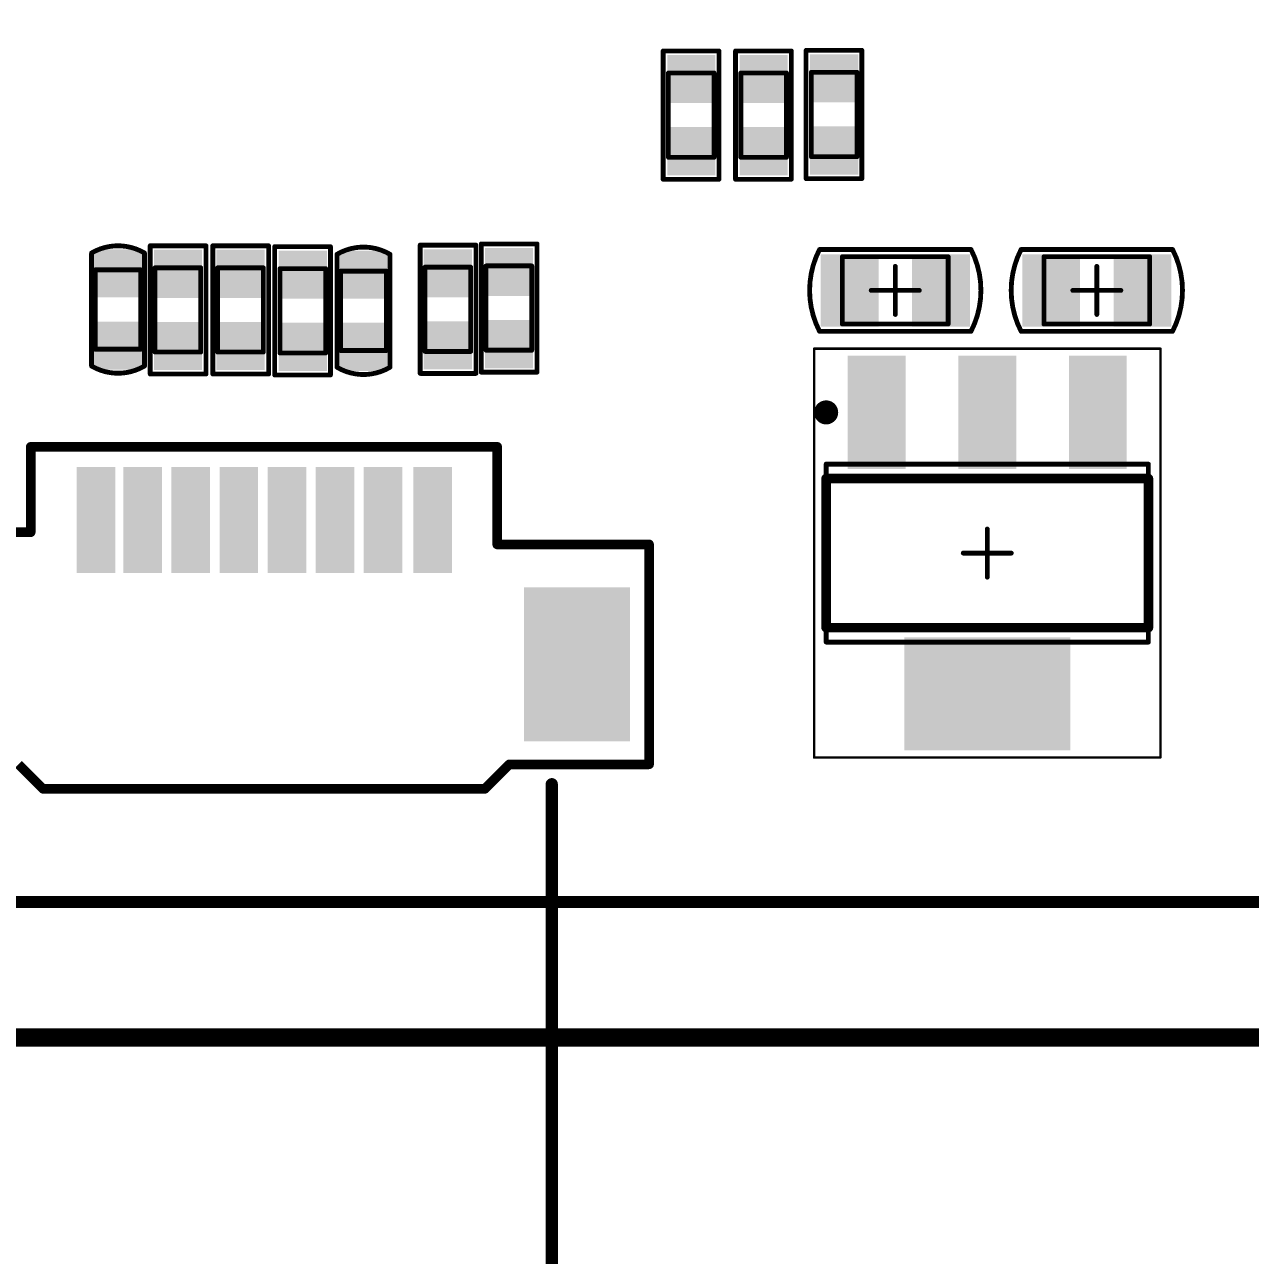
# Model space of a CAD drawing. Header units: millimetres. Extents: x 188 to 468, y 62 to 189.
# Drawn here: x 264.55 to 290.04, y 92.46 to 118.05 of the extents above; entities that cross this region are included whole.
import ezdxf

# ---------------------------------------------------------------- set-up
doc = ezdxf.new("R2010")
doc.units = ezdxf.units.MM
for name, color, linetype in [('BottomOverlay', 54, 'Continuous'), ('BottomPaste', 16, 'Continuous'), ('BottomSolder', 6, 'Continuous'), ('Mechanical13', 56, 'Continuous'), ('Mechanical15', 56, 'Continuous'), ('TopOverlay', 2, 'Continuous')]:
    doc.layers.add(name, color=color, linetype=linetype)
doc.styles.get("Standard").update_dxf_attribs({"font": 'arial.ttf'})
doc.dimstyles.new('ISO-25', dxfattribs={"dimtxt": 2.5, "dimasz": 2.5, "dimexe": 1.25, "dimexo": 0.625, "dimtad": 1, "dimtxsty": 'Standard', "dimcen": 2.5, "dimadec": 0, "dimazin": 0, "dimtfac": 1, "dimtmove": 0, "dimatfit": 3, "dimfxl": 1, "dimarcsym": 0})

# ---------------------------------------------------------------- blocks, each defined once
blk = doc.blocks.new('*D5')
at = {"color": 0, "lineweight": -2}
for p, q in [((222.3173989460048, 148.67516929338), (190.2699317082233, 148.67516929338)), ((191.5199317082233, 146.17516929338), (191.5199317082233, 64.17119999999993)), ((267.7641, 61.67119999999991), (190.2699317082233, 61.67119999999993))]:
    blk.add_line(p, q, dxfattribs=at)
at = {"color": 0}
for points in [[(191.1032650415567, 146.17516929338), (191.93659837489, 146.17516929338), (191.5199317082233, 148.67516929338)], [(191.1032650415567, 64.17119999999993), (191.93659837489, 64.17119999999993), (191.5199317082233, 61.67119999999993)]]:
    blk.add_solid(points, dxfattribs=at)
at = {"layer": 'Defpoints', "color": 0}
for p in [(222.9423989460048, 148.67516929338), (191.5199317082233, 61.67119999999993), (268.3891, 61.67119999999991)]:
    blk.add_point(p, dxfattribs=at)
at = {"color": 0, "insert": (189.6184992389191, 105.17318464669), "char_height": 2.5, "attachment_point": 5, "rotation": 90}
blk.add_mtext('87', dxfattribs=at)

msp = doc.modelspace()

# ---------------------------------------------------------------- linework, layer by layer
at = {"layer": 'BottomOverlay'}
for points, const_width in [([(277.8252, 114.8320284), (277.8252, 117.4990284)], 0.0999998), ([(277.8252, 117.4990284), (278.9848116, 117.4990284)], 0.0999998), ([(278.9848116, 115.7210284), (278.9848116, 117.4990284)], 0.0999998), ([(279.3300992, 114.8327396), (279.3300992, 117.4997396)], 0.0999998), ([(279.3300992, 117.4997396), (280.4897108, 117.4997396)], 0.0999998), ([(280.4897108, 115.7217396), (280.4897108, 117.4997396)], 0.0999998), ([(280.797, 114.8454015), (280.797, 117.5124015)], 0.0999998), ([(280.797, 117.5124015), (281.9565989, 117.5124015)], 0.0999998), ([(281.9565989, 115.7344015), (281.9565989, 117.5124015)], 0.0999998), ([(278.9848116, 114.8320284), (278.9848116, 115.7162024)], 0.0999998), ([(280.4897108, 114.8327396), (280.4897108, 115.7169136)], 0.0999998), ([(281.9565989, 114.8454015), (281.9565989, 115.7296009)], 0.0999998), ([(277.8252, 114.8320284), (278.9848116, 114.8320284)], 0.0999998), ([(279.3300992, 114.8327396), (280.4897108, 114.8327396)], 0.0999998), ([(280.797, 114.8454015), (281.9565989, 114.8454015)], 0.0999998), ([(265.940286, 110.94973492), (265.940286, 113.29308812)], 0.0999998), ([(267.0403092, 110.94973492), (267.0403092, 113.29308812)], 0.0999998), ([(267.1594987, 113.44968674), (268.3190976, 113.44968674)], 0.0999998), ([(267.1594987, 112.56548734), (267.1594987, 113.44968674)], 0.0999998), ([(268.3190976, 110.78268674), (268.3190976, 113.44968674)], 0.0999998), ([(268.4614011, 113.44968674), (269.621, 113.44968674)], 0.0999998), ([(268.4614011, 112.56548734), (268.4614011, 113.44968674)], 0.0999998), ([(269.621, 110.78268674), (269.621, 113.44968674)], 0.0999998), ([(269.7479873, 113.43080184), (270.9075862, 113.43080184)], 0.0999998), ([(269.7479873, 110.76380184), (269.7479873, 113.43080184)], 0.0999998), ([(270.9075862, 111.6527993), (270.9075862, 113.43080184)], 0.0999998), ([(272.7728987, 113.46309794), (273.9324976, 113.46309794)], 0.0999998), ([(272.7728987, 112.57889854), (272.7728987, 113.46309794)], 0.0999998), ([(273.9324976, 110.79609794), (273.9324976, 113.46309794)], 0.0999998), ([(274.0428987, 113.48849794), (275.2024976, 113.48849794)], 0.0999998), ([(274.0428987, 112.60429854), (274.0428987, 113.48849794)], 0.0999998), ([(275.2024976, 110.82149794), (275.2024976, 113.48849794)], 0.0999998), ([(281.0761968, 113.3719856), (284.2262032, 113.3719856)], 0.0999998), ([(285.2671968, 113.3719856), (288.4172032, 113.3719856)], 0.0999998), ([(271.04438806, 110.92299888), (271.04438806, 113.2663978)], 0.0999998), ([(272.14438586, 110.92299888), (272.14438586, 113.2663978)], 0.0999998), ([(267.1594987, 110.78268674), (267.1594987, 112.56068674)], 0.0999998), ([(268.4614011, 110.78268674), (268.4614011, 112.56068674)], 0.0999998), ([(272.7728987, 110.79609794), (272.7728987, 112.57409794)], 0.0999998), ([(274.0428987, 110.82149794), (274.0428987, 112.59949794)], 0.0999998), ([(270.9075862, 110.76380184), (270.9075862, 111.64800124)], 0.0999998), ([(281.1011904, 111.6720144), (284.2262032, 111.6720144)], 0.0999998), ([(285.2921904, 111.6720144), (288.4172032, 111.6720144)], 0.0999998), ([(267.1594987, 110.78268674), (268.3190976, 110.78268674)], 0.0999998), ([(268.4614011, 110.78268674), (269.621, 110.78268674)], 0.0999998), ([(269.7479873, 110.76380184), (270.9075862, 110.76380184)], 0.0999998), ([(272.7728987, 110.79609794), (273.9324976, 110.79609794)], 0.0999998), ([(274.0428987, 110.82149794), (275.2024976, 110.82149794)], 0.0999998), ([(264.67500024, 109.27039614), (274.3319964199999, 109.27039614)], 0.1999996), ([(264.67500024, 107.49560162), (264.67500024, 109.27039614)], 0.1999996), ([(274.3740003999999, 107.24159908), (274.3740003999999, 109.27039614)], 0.1999996), ([(281.2142204, 105.5109904), (281.2142204, 108.6110096)], 0.1999996), ([(281.2142204, 108.6110096), (287.9141815999999, 108.6110096)], 0.1999996), ([(287.9141815999999, 105.5109904), (287.9141815999999, 108.6110096)], 0.1999996), ([(261.51699538, 107.49559908), (264.67500024, 107.49560162)], 0.1999996), ([(274.3740003999999, 107.24159908), (277.53199764, 107.24159908)], 0.1999996), ([(277.53199764, 102.66959908), (277.53199764, 107.24159908)], 0.1999996), ([(281.2142204, 105.5109904), (287.9141815999999, 105.5109904)], 0.1999996), ([(264.42100024, 102.66959908), (264.92900024, 102.16159908)], 0.1999996), ([(274.1200004, 102.16159654), (274.6280004, 102.66959908)], 0.1999996), ([(274.6280004, 102.66959908), (277.53199764, 102.66959908)], 0.1999996), ([(275.50868444, 89.17722322), (275.50868444, 102.25688718)], 0.254), ([(264.92900024, 102.16159908), (265.00099654, 102.16159908)], 0.1999996), ([(265.00099654, 102.16159908), (265.00099908, 102.16159654)], 0.1999996), ([(265.00099908, 102.16159654), (274.1200004, 102.16159654)], 0.1999996)]:
    msp.add_lwpolyline(points, dxfattribs=dict(at, const_width=const_width))
for points, const_width in [([(277.80020132, 117.4990284, 1), (277.85019868, 117.4990284, 1)], 0.0499999), ([(277.80020132, 117.4990284, 1), (277.85019868, 117.4990284, 1)], 0.0499999), ([(278.95981292, 117.4990284, 1), (279.00981028, 117.4990284, 1)], 0.0499999), ([(278.95981292, 117.4990284, 1), (279.00981028, 117.4990284, 1)], 0.0499999), ([(279.30510052, 117.4997396, 1), (279.35509788, 117.4997396, 1)], 0.0499999), ([(279.30510052, 117.4997396, 1), (279.35509788, 117.4997396, 1)], 0.0499999), ([(280.46471212, 117.4997396, 1), (280.51470948, 117.4997396, 1)], 0.0499999), ([(280.46471212, 117.4997396, 1), (280.51470948, 117.4997396, 1)], 0.0499999), ([(280.77200132, 117.5124015, 1), (280.82199868, 117.5124015, 1)], 0.0499999), ([(280.77200132, 117.5124015, 1), (280.82199868, 117.5124015, 1)], 0.0499999), ([(281.93160022, 117.5124015, 1), (281.98159758, 117.5124015, 1)], 0.0499999), ([(281.93160022, 117.5124015, 1), (281.98159758, 117.5124015, 1)], 0.0499999), ([(278.95981292, 115.7210284, 1), (279.00981028, 115.7210284, 1)], 0.0499999), ([(278.95981292, 115.7162024, 1), (279.00981028, 115.7162024, 1)], 0.0499999), ([(280.46471212, 115.7217396, 1), (280.51470948, 115.7217396, 1)], 0.0499999), ([(280.46471212, 115.7169136, 1), (280.51470948, 115.7169136, 1)], 0.0499999), ([(281.93160022, 115.7344015, 1), (281.98159758, 115.7344015, 1)], 0.0499999), ([(281.93160022, 115.7296009, 1), (281.98159758, 115.7296009, 1)], 0.0499999), ([(277.80020132, 114.8320284, 1), (277.85019868, 114.8320284, 1)], 0.0499999), ([(277.80020132, 114.8320284, 1), (277.85019868, 114.8320284, 1)], 0.0499999), ([(278.95981292, 114.8320284, 1), (279.00981028, 114.8320284, 1)], 0.0499999), ([(278.95981292, 114.8320284, 1), (279.00981028, 114.8320284, 1)], 0.0499999), ([(279.30510052, 114.8327396, 1), (279.35509788, 114.8327396, 1)], 0.0499999), ([(279.30510052, 114.8327396, 1), (279.35509788, 114.8327396, 1)], 0.0499999), ([(280.46471212, 114.8327396, 1), (280.51470948, 114.8327396, 1)], 0.0499999), ([(280.46471212, 114.8327396, 1), (280.51470948, 114.8327396, 1)], 0.0499999), ([(280.77200132, 114.8454015, 1), (280.82199868, 114.8454015, 1)], 0.0499999), ([(280.77200132, 114.8454015, 1), (280.82199868, 114.8454015, 1)], 0.0499999), ([(281.93160022, 114.8454015, 1), (281.98159758, 114.8454015, 1)], 0.0499999), ([(281.93160022, 114.8454015, 1), (281.98159758, 114.8454015, 1)], 0.0499999), ([(265.9152873199999, 113.29308812, 1), (265.96528468, 113.29308812, 1)], 0.0499999), ([(265.91529494, 113.2997099, 1), (265.9652923, 113.2997099, 1)], 0.0499999), ([(267.01529274, 113.2997099, 1), (267.0652901, 113.2997099, 1)], 0.0499999), ([(267.01531052, 113.29308812, 1), (267.06530788, 113.29308812, 1)], 0.0499999), ([(267.13450002, 113.44968674, 1), (267.18449738, 113.44968674, 1)], 0.0499999), ([(267.13450002, 113.44968674, 1), (267.18449738, 113.44968674, 1)], 0.0499999), ([(268.29409892, 113.44968674, 1), (268.34409628, 113.44968674, 1)], 0.0499999), ([(268.29409892, 113.44968674, 1), (268.34409628, 113.44968674, 1)], 0.0499999), ([(268.43640242, 113.44968674, 1), (268.48639978, 113.44968674, 1)], 0.0499999), ([(268.43640242, 113.44968674, 1), (268.48639978, 113.44968674, 1)], 0.0499999), ([(269.59600132, 113.44968674, 1), (269.64599868, 113.44968674, 1)], 0.0499999), ([(269.59600132, 113.44968674, 1), (269.64599868, 113.44968674, 1)], 0.0499999), ([(269.72298862, 113.43080184, 1), (269.77298598, 113.43080184, 1)], 0.0499999), ([(269.72298862, 113.43080184, 1), (269.77298598, 113.43080184, 1)], 0.0499999), ([(270.88258752, 113.43080184, 1), (270.93258488, 113.43080184, 1)], 0.0499999), ([(270.88258752, 113.43080184, 1), (270.93258488, 113.43080184, 1)], 0.0499999), ([(272.74790002, 113.46309794, 1), (272.7978973799999, 113.46309794, 1)], 0.0499999), ([(272.74790002, 113.46309794, 1), (272.7978973799999, 113.46309794, 1)], 0.0499999), ([(273.90749892, 113.46309794, 1), (273.95749628, 113.46309794, 1)], 0.0499999), ([(273.90749892, 113.46309794, 1), (273.95749628, 113.46309794, 1)], 0.0499999), ([(274.01790002, 113.48849794, 1), (274.06789738, 113.48849794, 1)], 0.0499999), ([(274.01790002, 113.48849794, 1), (274.06789738, 113.48849794, 1)], 0.0499999), ([(275.1774989199999, 113.48849794, 1), (275.22749628, 113.48849794, 1)], 0.0499999), ([(275.1774989199999, 113.48849794, 1), (275.22749628, 113.48849794, 1)], 0.0499999), ([(281.05119558, 113.37198814, 1), (281.10119294, 113.37198814, 1)], 0.0499999), ([(281.05119812, 113.3719856, 1), (281.1011954799999, 113.3719856, 1)], 0.0499999), ([(284.20120452, 113.37199068, 1), (284.25120188, 113.37199068, 1)], 0.0499999), ([(284.20120452, 113.3719856, 1), (284.25120188, 113.3719856, 1)], 0.0499999), ([(285.24219812, 113.37199322, 1), (285.29219548, 113.37199322, 1)], 0.0499999), ([(285.24219812, 113.3719856, 1), (285.29219548, 113.3719856, 1)], 0.0499999), ([(288.39220452, 113.37199322, 1), (288.44220188, 113.37199322, 1)], 0.0499999), ([(288.39220452, 113.3719856, 1), (288.44220188, 113.3719856, 1)], 0.0499999), ([(271.01938938, 113.27299926, 1), (271.06938674, 113.27299926, 1)], 0.0499999), ([(271.01938938, 113.2663978, 1), (271.06938674, 113.2663978, 1)], 0.0499999), ([(272.11938718, 113.27299926, 1), (272.16938454, 113.27299926, 1)], 0.0499999), ([(272.11938718, 113.2663978, 1), (272.16938454, 113.2663978, 1)], 0.0499999), ([(267.13450002, 112.56548734, 1), (267.18449738, 112.56548734, 1)], 0.0499999), ([(267.13450002, 112.56068674, 1), (267.18449738, 112.56068674, 1)], 0.0499999), ([(268.43640242, 112.56548734, 1), (268.48639978, 112.56548734, 1)], 0.0499999), ([(268.43640242, 112.56068674, 1), (268.48639978, 112.56068674, 1)], 0.0499999), ([(272.74790002, 112.57889854, 1), (272.7978973799999, 112.57889854, 1)], 0.0499999), ([(272.74790002, 112.57409794, 1), (272.7978973799999, 112.57409794, 1)], 0.0499999), ([(274.01790002, 112.60429854, 1), (274.06789738, 112.60429854, 1)], 0.0499999), ([(274.01790002, 112.59949794, 1), (274.06789738, 112.59949794, 1)], 0.0499999), ([(270.88258752, 111.6527993, 1), (270.93258488, 111.6527993, 1)], 0.0499999), ([(270.88258752, 111.64800124, 1), (270.93258488, 111.64800124, 1)], 0.0499999), ([(281.05119558, 111.67200678, 1), (281.10119294, 111.67200678, 1)], 0.0499999), ([(281.07619172, 111.6720144, 1), (281.12618908, 111.6720144, 1)], 0.0499999), ([(284.20120452, 111.6720144, 1), (284.25120188, 111.6720144, 1)], 0.0499999), ([(284.20120452, 111.67200932, 1), (284.25120188, 111.67200932, 1)], 0.0499999), ([(285.24219812, 111.67201186, 1), (285.29219548, 111.67201186, 1)], 0.0499999), ([(285.26719172, 111.6720144, 1), (285.31718908, 111.6720144, 1)], 0.0499999), ([(288.39220452, 111.6720144, 1), (288.44220188, 111.6720144, 1)], 0.0499999), ([(288.39220452, 111.67201186, 1), (288.44220188, 111.67201186, 1)], 0.0499999), ([(265.9152873199999, 110.94973492, 1), (265.96528468, 110.94973492, 1)], 0.0499999), ([(265.91529494, 110.94970952, 1), (265.9652923, 110.94970952, 1)], 0.0499999), ([(267.01529274, 110.94970952, 1), (267.0652901, 110.94970952, 1)], 0.0499999), ([(267.01531052, 110.94973492, 1), (267.06530788, 110.94973492, 1)], 0.0499999), ([(267.13450002, 110.78268674, 1), (267.18449738, 110.78268674, 1)], 0.0499999), ([(267.13450002, 110.78268674, 1), (267.18449738, 110.78268674, 1)], 0.0499999), ([(268.29409892, 110.78268674, 1), (268.34409628, 110.78268674, 1)], 0.0499999), ([(268.29409892, 110.78268674, 1), (268.34409628, 110.78268674, 1)], 0.0499999), ([(268.43640242, 110.78268674, 1), (268.48639978, 110.78268674, 1)], 0.0499999), ([(268.43640242, 110.78268674, 1), (268.48639978, 110.78268674, 1)], 0.0499999), ([(269.59600132, 110.78268674, 1), (269.64599868, 110.78268674, 1)], 0.0499999), ([(269.59600132, 110.78268674, 1), (269.64599868, 110.78268674, 1)], 0.0499999), ([(269.72298862, 110.76380184, 1), (269.77298598, 110.76380184, 1)], 0.0499999), ([(269.72298862, 110.76380184, 1), (269.77298598, 110.76380184, 1)], 0.0499999), ([(270.88258752, 110.76380184, 1), (270.93258488, 110.76380184, 1)], 0.0499999), ([(270.88258752, 110.76380184, 1), (270.93258488, 110.76380184, 1)], 0.0499999), ([(271.01938938, 110.92299888, 1), (271.06938674, 110.92299888, 1)], 0.0499999), ([(271.01938938, 110.92299888, 1), (271.06938674, 110.92299888, 1)], 0.0499999), ([(272.11938718, 110.92299888, 1), (272.16938454, 110.92299888, 1)], 0.0499999), ([(272.11938718, 110.92299888, 1), (272.16938454, 110.92299888, 1)], 0.0499999), ([(272.74790002, 110.79609794, 1), (272.7978973799999, 110.79609794, 1)], 0.0499999), ([(272.74790002, 110.79609794, 1), (272.7978973799999, 110.79609794, 1)], 0.0499999), ([(273.90749892, 110.79609794, 1), (273.95749628, 110.79609794, 1)], 0.0499999), ([(273.90749892, 110.79609794, 1), (273.95749628, 110.79609794, 1)], 0.0499999), ([(274.01790002, 110.82149794, 1), (274.06789738, 110.82149794, 1)], 0.0499999), ([(274.01790002, 110.82149794, 1), (274.06789738, 110.82149794, 1)], 0.0499999), ([(275.1774989199999, 110.82149794, 1), (275.22749628, 110.82149794, 1)], 0.0499999), ([(275.1774989199999, 110.82149794, 1), (275.22749628, 110.82149794, 1)], 0.0499999), ([(281.3392011, 109.9860005, 1), (281.08919906, 109.9860005, 1)], 0.2499995), ([(281.02669982, 109.9860005, 1), (281.1516983, 109.9860005, 1)], 0.12499848), ([(281.27670186, 109.9860005, 1), (281.40170034, 109.9860005, 1)], 0.12499848), ([(264.62500034, 109.27039614, 1), (264.72500014, 109.27039614, 1)], 0.0999998), ([(264.62500034, 109.27039614, 1), (264.72500014, 109.27039614, 1)], 0.0999998), ([(274.28199652, 109.27039614, 1), (274.38199632, 109.27039614, 1)], 0.0999998), ([(274.3240005, 109.27039614, 1), (274.4240003, 109.27039614, 1)], 0.0999998), ([(281.1642205, 108.6110096, 1), (281.2642203, 108.6110096, 1)], 0.0999998), ([(281.1642205, 108.6110096, 1), (281.2642203, 108.6110096, 1)], 0.0999998), ([(287.8641817, 108.6110096, 1), (287.9641815, 108.6110096, 1)], 0.0999998), ([(287.8641817, 108.6110096, 1), (287.9641815, 108.6110096, 1)], 0.0999998), ([(264.62500034, 107.49560162, 1), (264.72500014, 107.49560162, 1)], 0.0999998), ([(264.62500034, 107.49560162, 1), (264.72500014, 107.49560162, 1)], 0.0999998), ([(274.3240005, 107.24159908, 1), (274.4240003, 107.24159908, 1)], 0.0999998), ([(274.3240005, 107.24159908, 1), (274.4240003, 107.24159908, 1)], 0.0999998), ([(277.48199774, 107.24159908, 1), (277.58199754, 107.24159908, 1)], 0.0999998), ([(277.48199774, 107.24159908, 1), (277.58199754, 107.24159908, 1)], 0.0999998), ([(281.1642205, 105.5109904, 1), (281.2642203, 105.5109904, 1)], 0.0999998), ([(281.1642205, 105.5109904, 1), (281.2642203, 105.5109904, 1)], 0.0999998), ([(287.8641817, 105.5109904, 1), (287.9641815, 105.5109904, 1)], 0.0999998), ([(287.8641817, 105.5109904, 1), (287.9641815, 105.5109904, 1)], 0.0999998), ([(274.5780005, 102.66959908, 1), (274.6780003, 102.66959908, 1)], 0.0999998), ([(274.5780005, 102.66959908, 1), (274.6780003, 102.66959908, 1)], 0.0999998), ([(277.48199774, 102.66959908, 1), (277.58199754, 102.66959908, 1)], 0.0999998), ([(277.48199774, 102.66959908, 1), (277.58199754, 102.66959908, 1)], 0.0999998), ([(275.44518444, 102.25688718, 1), (275.5721844399999, 102.25688718, 1)], 0.127), ([(264.8790003399999, 102.16159908, 1), (264.97900014, 102.16159908, 1)], 0.0999998), ([(264.8790003399999, 102.16159908, 1), (264.97900014, 102.16159908, 1)], 0.0999998), ([(264.95099664, 102.16159908, 1), (265.05099644, 102.16159908, 1)], 0.0999998), ([(264.95099664, 102.16159908, 1), (265.05099644, 102.16159908, 1)], 0.0999998), ([(264.95099918, 102.16159654, 1), (265.05099898, 102.16159654, 1)], 0.0999998), ([(264.95099918, 102.16159654, 1), (265.05099898, 102.16159654, 1)], 0.0999998), ([(274.0700005, 102.16159654, 1), (274.1700003, 102.16159654, 1)], 0.0999998), ([(274.0700005, 102.16159654, 1), (274.1700003, 102.16159654, 1)], 0.0999998)]:
    msp.add_lwpolyline(points, format="xyb", close=True, dxfattribs=dict(at, const_width=const_width))
at = {"layer": 'BottomOverlay', "const_width": 0.0999998}
for points in [[(265.94029362, 113.2997099, -0.272727272727286), (267.04029142, 113.2997099)], [(271.04438806, 113.27299926, -0.272727272727286), (272.14438586, 113.27299926)], [(281.07619426, 111.67200678, -0.2424335769353431), (281.07619426, 113.37198814)], [(284.2262032, 113.37199068, -0.2424335769353433), (284.2262032, 111.67200932)], [(285.2671968, 111.67201186, -0.2424335769353431), (285.2671968, 113.37199322)], [(288.4172032, 113.37199322, -0.2424335769353433), (288.4172032, 111.67201186)], [(267.04029142, 110.94970952, -0.2727318909183244), (265.94029362, 110.94970952)], [(272.14438586, 110.92299888, -0.2727318909183244), (271.04438806, 110.92299888)]]:
    msp.add_lwpolyline(points, format="xyb", dxfattribs=at)
at = {"layer": 'BottomPaste'}
for points in [[(278.8093992, 116.5162008), (278.8093992, 117.3161992), (278.0094008, 116.5162008), (278.0094008, 117.3161992)], [(280.3142984, 116.516912), (280.3142984, 117.3169104), (279.5143, 116.516912), (279.5143, 117.3169104)], [(281.7811992, 116.52960184), (281.7811992, 117.32960024), (280.9812008, 116.52960184), (280.9812008, 117.32960024)], [(278.8093992, 115.0162292), (278.8093992, 115.8162276), (278.0094008, 115.0162292), (278.0094008, 115.8162276)], [(280.3142984, 115.0169404), (280.3142984, 115.8169388), (279.5143, 115.0169404), (279.5143, 115.8169388)], [(281.7811992, 115.0296023), (281.7811992, 115.8296007), (280.9812008, 115.0296023), (280.9812008, 115.8296007)], [(266.8902968, 112.47470012), (266.8902968, 113.27469852), (266.0902984, 112.47470012), (266.0902984, 113.27469852)], [(267.3348984, 113.26548594), (267.3348984, 112.46548754), (268.1348968, 113.26548594), (268.1348968, 112.46548754)], [(268.6368008, 113.26548594), (268.6368008, 112.46548754), (269.4367992, 113.26548594), (269.4367992, 112.46548754)], [(270.7321865, 112.44800218), (270.7321865, 113.24800058), (269.9321881, 112.44800218), (269.9321881, 113.24800058)], [(271.99438616, 112.4479971), (271.99438616, 113.2479955), (271.19438776, 112.4479971), (271.19438776, 113.2479955)], [(272.9482984, 113.27889714), (272.9482984, 112.47889874), (273.7482968, 113.27889714), (273.7482968, 112.47889874)], [(274.2182984, 113.30429714), (274.2182984, 112.50429874), (275.0182968, 113.30429714), (275.0182968, 112.50429874)], [(282.2011882, 111.8720013), (282.2011882, 113.1719987), (281.2011902, 111.8720013), (281.2011902, 113.1719987)], [(284.1012098, 111.8720013), (284.1012098, 113.1719987), (283.1012118, 111.8720013), (283.1012118, 113.1719987)], [(286.3921882, 111.8720013), (286.3921882, 113.1719987), (285.3921902, 111.8720013), (285.3921902, 113.1719987)], [(288.2922098, 111.8720013), (288.2922098, 113.1719987), (287.2922118, 111.8720013), (287.2922118, 113.1719987)], [(266.8902968, 110.97472852), (266.8902968, 111.77472692), (266.0902984, 110.97472852), (266.0902984, 111.77472692)], [(267.3348984, 111.7654864), (267.3348984, 110.965488), (268.1348968, 111.7654864), (268.1348968, 110.965488)], [(268.6368008, 111.7654864), (268.6368008, 110.965488), (269.4367992, 111.7654864), (269.4367992, 110.965488)], [(270.7321865, 110.94800264), (270.7321865, 111.74800104), (269.9321881, 110.94800264), (269.9321881, 111.74800104)], [(271.99438616, 110.94800264), (271.99438616, 111.74800104), (271.19438776, 110.94800264), (271.19438776, 111.74800104)], [(272.9482984, 111.7788976), (272.9482984, 110.9788992), (273.7482968, 111.7788976), (273.7482968, 110.9788992)], [(274.2182984, 111.8042976), (274.2182984, 111.0042992), (275.0182968, 111.8042976), (275.0182968, 111.0042992)], [(282.7642046, 111.06101232), (281.7642066, 111.06101232), (282.7642046, 108.91101408), (281.7642066, 108.91101408)], [(285.0642254, 111.06101232), (284.0642274, 111.06101232), (285.0642254, 108.91101408), (284.0642274, 108.91101408)], [(287.3641954, 111.06101232), (286.3641974, 111.06101232), (287.3641954, 108.91101408), (286.3641974, 108.91101408)], [(265.73199838, 108.74959962), (265.73199838, 106.74959854), (266.33199718, 108.74959962), (266.33199718, 106.74959854)], [(266.7019939, 108.74959962), (266.7019939, 106.74959854), (267.3019927, 108.74959962), (267.3019927, 106.74959854)], [(267.70199444, 108.74959962), (267.70199444, 106.74959854), (268.30199324, 108.74959962), (268.30199324, 106.74959854)], [(268.70199498, 108.74959962), (268.70199498, 106.74959854), (269.30199378, 108.74959962), (269.30199378, 106.74959854)], [(269.70199552, 108.74959962), (269.70199552, 106.74959854), (270.30199432, 108.74959962), (270.30199432, 106.74959854)], [(270.70199606, 108.74959962), (270.70199606, 106.74959854), (271.30199486, 108.74959962), (271.30199486, 106.74959854)], [(271.7019966, 108.74959962), (271.7019966, 106.74959854), (272.3019954, 108.74959962), (272.3019954, 106.74959854)], [(273.33199842, 108.74959962), (272.73199962, 108.74959962), (273.33199842, 106.74959854), (272.73199962, 106.74959854)], [(275.0320001, 106.24959954), (275.0320001, 103.24960046), (277.03200118, 106.24959954), (277.03200118, 103.24960046)], [(286.18922696, 105.21098592), (282.9392258399999, 105.21098592), (286.18922696, 103.06098768), (282.9392258399999, 103.06098768)]]:
    msp.add_solid(points, dxfattribs=at)
at = {"layer": 'BottomSolder'}
for points in [[(278.909399, 116.416201), (278.909399, 117.416199), (277.9094009999999, 116.416201), (277.9094009999999, 117.416199)], [(280.4142982, 116.4169122), (280.4142982, 117.4169102), (279.4143002, 116.4169122), (279.4143002, 117.4169102)], [(281.881199, 116.42960204), (281.881199, 117.42960004), (280.881201, 116.42960204), (280.881201, 117.42960004)], [(278.909399, 114.9162294), (278.909399, 115.9162274), (277.9094009999999, 114.9162294), (277.9094009999999, 115.9162274)], [(280.4142982, 114.9169406), (280.4142982, 115.9169386), (279.4143002, 114.9169406), (279.4143002, 115.9169386)], [(281.881199, 114.9296025), (281.881199, 115.9296005), (280.881201, 114.9296025), (280.881201, 115.9296005)], [(266.9902966, 112.37470032), (266.9902966, 113.37469832), (265.9902986, 112.37470032), (265.9902986, 113.37469832)], [(267.2348986, 113.36548574), (267.2348986, 112.36548774), (268.2348966, 113.36548574), (268.2348966, 112.36548774)], [(268.536801, 113.36548574), (268.536801, 112.36548774), (269.536799, 113.36548574), (269.536799, 112.36548774)], [(270.8321863, 112.34800238), (270.8321863, 113.34800038), (269.8321883, 112.34800238), (269.8321883, 113.34800038)], [(272.09438596, 112.3479973), (272.09438596, 113.3479953), (271.0943879599999, 112.3479973), (271.0943879599999, 113.3479953)], [(272.8482986, 113.37889694), (272.8482986, 112.37889894), (273.8482966, 113.37889694), (273.8482966, 112.37889894)], [(274.1182986, 113.40429694), (274.1182986, 112.40429894), (275.1182966, 113.40429694), (275.1182966, 112.40429894)], [(282.3027882, 111.7704013), (282.3027882, 113.2735987), (281.0995902, 111.7704013), (281.0995902, 113.2735987)], [(284.2028098, 111.7704013), (284.2028098, 113.2735987), (282.9996118, 111.7704013), (282.9996118, 113.2735987)], [(286.4937882, 111.7704013), (286.4937882, 113.2735987), (285.2905902, 111.7704013), (285.2905902, 113.2735987)], [(288.3938098, 111.7704013), (288.3938098, 113.2735987), (287.1906118, 111.7704013), (287.1906118, 113.2735987)], [(266.9902966, 110.87472872), (266.9902966, 111.87472672), (265.9902986, 110.87472872), (265.9902986, 111.87472672)], [(267.2348986, 111.8654862), (267.2348986, 110.8654882), (268.2348966, 111.8654862), (268.2348966, 110.8654882)], [(268.536801, 111.8654862), (268.536801, 110.8654882), (269.536799, 111.8654862), (269.536799, 110.8654882)], [(270.8321863, 110.84800284), (270.8321863, 111.84800084), (269.8321883, 110.84800284), (269.8321883, 111.84800084)], [(272.09438596, 110.84800284), (272.09438596, 111.84800084), (271.0943879599999, 110.84800284), (271.0943879599999, 111.84800084)], [(272.8482986, 111.8788974), (272.8482986, 110.8788994), (273.8482966, 111.8788974), (273.8482966, 110.8788994)], [(274.1182986, 111.9042974), (274.1182986, 110.9042994), (275.1182966, 111.9042974), (275.1182966, 110.9042994)], [(282.8658046, 111.16261232), (281.6626066, 111.16261232), (282.8658046, 108.80941408), (281.6626066, 108.80941408)], [(285.1658254, 111.16261232), (283.9626274, 111.16261232), (285.1658254, 108.80941408), (283.9626274, 108.80941408)], [(287.4657954, 111.16261232), (286.2625973999999, 111.16261232), (287.4657954, 108.80941408), (286.2625973999999, 108.80941408)], [(265.63039838, 108.85119962), (265.63039838, 106.64799854), (266.43359718, 108.85119962), (266.43359718, 106.64799854)], [(266.6003939, 108.85119962), (266.6003939, 106.64799854), (267.4035927, 108.85119962), (267.4035927, 106.64799854)], [(267.60039444, 108.85119962), (267.60039444, 106.64799854), (268.40359324, 108.85119962), (268.40359324, 106.64799854)], [(268.60039498, 108.85119962), (268.60039498, 106.64799854), (269.40359378, 108.85119962), (269.40359378, 106.64799854)], [(269.60039552, 108.85119962), (269.60039552, 106.64799854), (270.40359432, 108.85119962), (270.40359432, 106.64799854)], [(270.60039606, 108.85119962), (270.60039606, 106.64799854), (271.40359486, 108.85119962), (271.40359486, 106.64799854)], [(271.6003966, 108.85119962), (271.6003966, 106.64799854), (272.4035954, 108.85119962), (272.4035954, 106.64799854)], [(273.43359842, 108.85119962), (272.63039962, 108.85119962), (273.43359842, 106.64799854), (272.63039962, 106.64799854)], [(274.9304001, 106.35119954), (274.9304001, 103.14800046), (277.13360118, 106.35119954), (277.13360118, 103.14800046)], [(286.29082696, 105.31258592), (282.83762584, 105.31258592), (286.29082696, 102.95938768), (282.83762584, 102.95938768)]]:
    msp.add_solid(points, dxfattribs=at)
at = {"layer": 'Mechanical13', "const_width": 0.0999998}
for points in [[(277.93442, 117.0418284), (278.88438, 117.0418284)], [(277.93442, 115.2892284), (277.93442, 117.0418284)], [(278.88438, 115.2892284), (278.88438, 117.0418284)], [(279.4393192, 117.0425396), (280.3892792, 117.0425396)], [(279.4393192, 115.2899396), (279.4393192, 117.0425396)], [(280.3892792, 115.2899396), (280.3892792, 117.0425396)], [(280.90619968, 117.0552015), (281.8561977799999, 117.0552015)], [(280.90619968, 115.3026015), (280.90619968, 117.0552015)], [(281.8561977799999, 115.3026015), (281.8561977799999, 117.0552015)], [(277.93442, 115.2892284), (278.88438, 115.2892284)], [(279.4393192, 115.2899396), (280.3892792, 115.2899396)], [(280.90619968, 115.3026015), (281.8561977799999, 115.3026015)], [(281.5511768, 113.222024), (283.7512232, 113.222024)], [(281.5511768, 113.222024), (281.5512276, 111.821976)], [(283.7512232, 111.821976), (283.7512232, 113.222024)], [(285.7421768, 111.8220268), (285.7422276, 113.222024)], [(285.7422276, 113.222024), (287.9422232, 113.2219732)], [(287.9422232, 111.8220268), (287.9422232, 113.2219732)], [(266.0153176, 112.94973092), (266.9652776, 112.94973092)], [(266.0153176, 111.29969612), (266.0153176, 112.94973092)], [(266.9652776, 111.29969612), (266.9652776, 112.94973092)], [(267.25989982, 112.99248674), (268.20989792, 112.99248674)], [(267.25989982, 111.23988674), (267.25989982, 112.99248674)], [(268.20989792, 111.23988674), (268.20989792, 112.99248674)], [(268.56180222, 112.99248674), (269.51180032, 112.99248674)], [(268.56180222, 111.23988674), (268.56180222, 112.99248674)], [(269.51180032, 111.23988674), (269.51180032, 112.99248674)], [(269.85718698, 111.22100184), (269.85718698, 112.97360184)], [(269.85718698, 112.97360184), (270.80718508, 112.9735993)], [(270.80718508, 111.22100184), (270.80718508, 112.9735993)], [(271.11938664, 112.92299742), (272.06938728, 112.92299742)], [(271.11938664, 111.27299818), (271.11938664, 112.92299742)], [(272.06938728, 111.27299818), (272.06938728, 112.92299742)], [(272.87329982, 113.00589794), (273.82329792, 113.00589794)], [(272.87329982, 111.25329794), (272.87329982, 113.00589794)], [(273.82329792, 111.25329794), (273.82329792, 113.00589794)], [(274.14329982, 113.03129794), (275.09329792, 113.03129794)], [(274.14329982, 111.27869794), (274.14329982, 113.03129794)], [(275.09329792, 111.27869794), (275.09329792, 113.03129794)], [(281.5512276, 111.821976), (283.7512232, 111.821976)], [(285.7421768, 111.8220268), (287.9422232, 111.8220268)], [(266.0153176, 111.29969612), (266.9652776, 111.29969612)], [(271.11938664, 111.27299818), (272.06938728, 111.27299818)], [(272.87329982, 111.25329794), (273.82329792, 111.25329794)], [(274.14329982, 111.27869794), (275.09329792, 111.27869794)], [(267.25989982, 111.23988674), (268.20989792, 111.23988674)], [(268.56180222, 111.23988674), (269.51180032, 111.23988674)], [(269.85718698, 111.22100184), (270.80718508, 111.22100184)], [(281.2142204, 105.2110164), (281.2142204, 108.9109836)], [(281.2142204, 108.9109836), (287.9141815999999, 108.9109836)], [(287.9141815999999, 105.2110164), (287.9141815999999, 108.9109836)], [(281.2142204, 105.2110164), (287.9141815999999, 105.2110164)]]:
    msp.add_lwpolyline(points, dxfattribs=at)
at = {"layer": 'Mechanical13', "const_width": 0.0499999}
for points in [[(277.90942132, 117.0418284, 1), (277.95941868, 117.0418284, 1)], [(277.90942132, 117.0418284, 1), (277.95941868, 117.0418284, 1)], [(278.85938132, 117.0418284, 1), (278.90937868, 117.0418284, 1)], [(278.85938132, 117.0418284, 1), (278.90937868, 117.0418284, 1)], [(279.41432052, 117.0425396, 1), (279.46431788, 117.0425396, 1)], [(279.41432052, 117.0425396, 1), (279.46431788, 117.0425396, 1)], [(280.36428052, 117.0425396, 1), (280.41427788, 117.0425396, 1)], [(280.36428052, 117.0425396, 1), (280.41427788, 117.0425396, 1)], [(280.881201, 117.0552015, 1), (280.93119836, 117.0552015, 1)], [(280.881201, 117.0552015, 1), (280.93119836, 117.0552015, 1)], [(281.8311991, 117.0552015, 1), (281.88119646, 117.0552015, 1)], [(281.8311991, 117.0552015, 1), (281.88119646, 117.0552015, 1)], [(277.90942132, 115.2892284, 1), (277.95941868, 115.2892284, 1)], [(277.90942132, 115.2892284, 1), (277.95941868, 115.2892284, 1)], [(278.85938132, 115.2892284, 1), (278.90937868, 115.2892284, 1)], [(278.85938132, 115.2892284, 1), (278.90937868, 115.2892284, 1)], [(279.41432052, 115.2899396, 1), (279.46431788, 115.2899396, 1)], [(279.41432052, 115.2899396, 1), (279.46431788, 115.2899396, 1)], [(280.36428052, 115.2899396, 1), (280.41427788, 115.2899396, 1)], [(280.36428052, 115.2899396, 1), (280.41427788, 115.2899396, 1)], [(280.881201, 115.3026015, 1), (280.93119836, 115.3026015, 1)], [(280.881201, 115.3026015, 1), (280.93119836, 115.3026015, 1)], [(281.8311991, 115.3026015, 1), (281.88119646, 115.3026015, 1)], [(281.8311991, 115.3026015, 1), (281.88119646, 115.3026015, 1)], [(281.52617812, 113.222024, 1), (281.57617548, 113.222024, 1)], [(281.52617812, 113.222024, 1), (281.57617548, 113.222024, 1)], [(283.72622452, 113.222024, 1), (283.77622188, 113.222024, 1)], [(283.72622452, 113.222024, 1), (283.77622188, 113.222024, 1)], [(285.71722892, 113.222024, 1), (285.76722628, 113.222024, 1)], [(285.71722892, 113.222024, 1), (285.76722628, 113.222024, 1)], [(287.91722452, 113.2219732, 1), (287.96722188, 113.2219732, 1)], [(287.91722452, 113.2219732, 1), (287.96722188, 113.2219732, 1)], [(265.99031892, 112.94973092, 1), (266.04031628, 112.94973092, 1)], [(265.99031892, 112.94973092, 1), (266.04031628, 112.94973092, 1)], [(266.94027892, 112.94973092, 1), (266.99027628, 112.94973092, 1)], [(266.94027892, 112.94973092, 1), (266.99027628, 112.94973092, 1)], [(267.23490114, 112.99248674, 1), (267.2848985, 112.99248674, 1)], [(267.23490114, 112.99248674, 1), (267.2848985, 112.99248674, 1)], [(268.18489924, 112.99248674, 1), (268.2348966, 112.99248674, 1)], [(268.18489924, 112.99248674, 1), (268.2348966, 112.99248674, 1)], [(268.53680354, 112.99248674, 1), (268.5868009, 112.99248674, 1)], [(268.53680354, 112.99248674, 1), (268.5868009, 112.99248674, 1)], [(269.48680164, 112.99248674, 1), (269.536799, 112.99248674, 1)], [(269.48680164, 112.99248674, 1), (269.536799, 112.99248674, 1)], [(269.8321883, 112.97360184, 1), (269.88218566, 112.97360184, 1)], [(269.8321883, 112.97360184, 1), (269.88218566, 112.97360184, 1)], [(270.7821864, 112.9735993, 1), (270.83218376, 112.9735993, 1)], [(270.7821864, 112.9735993, 1), (270.83218376, 112.9735993, 1)], [(271.0943879599999, 112.92299742, 1), (271.14438532, 112.92299742, 1)], [(271.0943879599999, 112.92299742, 1), (271.14438532, 112.92299742, 1)], [(272.0443886, 112.92299742, 1), (272.09438596, 112.92299742, 1)], [(272.0443886, 112.92299742, 1), (272.09438596, 112.92299742, 1)], [(272.84830114, 113.00589794, 1), (272.8982985, 113.00589794, 1)], [(272.84830114, 113.00589794, 1), (272.8982985, 113.00589794, 1)], [(273.79829924, 113.00589794, 1), (273.8482966, 113.00589794, 1)], [(273.79829924, 113.00589794, 1), (273.8482966, 113.00589794, 1)], [(274.11830114, 113.03129794, 1), (274.1682985, 113.03129794, 1)], [(274.11830114, 113.03129794, 1), (274.1682985, 113.03129794, 1)], [(275.06829924, 113.03129794, 1), (275.1182966, 113.03129794, 1)], [(275.06829924, 113.03129794, 1), (275.1182966, 113.03129794, 1)], [(281.52622892, 111.821976, 1), (281.57622628, 111.821976, 1)], [(281.52622892, 111.821976, 1), (281.57622628, 111.821976, 1)], [(283.72622452, 111.821976, 1), (283.77622188, 111.821976, 1)], [(283.72622452, 111.821976, 1), (283.77622188, 111.821976, 1)], [(285.71717812, 111.8220268, 1), (285.7671754799999, 111.8220268, 1)], [(285.71717812, 111.8220268, 1), (285.7671754799999, 111.8220268, 1)], [(287.91722452, 111.8220268, 1), (287.96722188, 111.8220268, 1)], [(287.91722452, 111.8220268, 1), (287.96722188, 111.8220268, 1)], [(265.99031892, 111.29969612, 1), (266.04031628, 111.29969612, 1)], [(265.99031892, 111.29969612, 1), (266.04031628, 111.29969612, 1)], [(266.94027892, 111.29969612, 1), (266.99027628, 111.29969612, 1)], [(266.94027892, 111.29969612, 1), (266.99027628, 111.29969612, 1)], [(271.0943879599999, 111.27299818, 1), (271.14438532, 111.27299818, 1)], [(271.0943879599999, 111.27299818, 1), (271.14438532, 111.27299818, 1)], [(272.0443886, 111.27299818, 1), (272.09438596, 111.27299818, 1)], [(272.0443886, 111.27299818, 1), (272.09438596, 111.27299818, 1)], [(272.84830114, 111.25329794, 1), (272.8982985, 111.25329794, 1)], [(272.84830114, 111.25329794, 1), (272.8982985, 111.25329794, 1)], [(273.79829924, 111.25329794, 1), (273.8482966, 111.25329794, 1)], [(273.79829924, 111.25329794, 1), (273.8482966, 111.25329794, 1)], [(274.11830114, 111.27869794, 1), (274.1682985, 111.27869794, 1)], [(274.11830114, 111.27869794, 1), (274.1682985, 111.27869794, 1)], [(275.06829924, 111.27869794, 1), (275.1182966, 111.27869794, 1)], [(275.06829924, 111.27869794, 1), (275.1182966, 111.27869794, 1)], [(267.23490114, 111.23988674, 1), (267.2848985, 111.23988674, 1)], [(267.23490114, 111.23988674, 1), (267.2848985, 111.23988674, 1)], [(268.18489924, 111.23988674, 1), (268.2348966, 111.23988674, 1)], [(268.18489924, 111.23988674, 1), (268.2348966, 111.23988674, 1)], [(268.53680354, 111.23988674, 1), (268.5868009, 111.23988674, 1)], [(268.53680354, 111.23988674, 1), (268.5868009, 111.23988674, 1)], [(269.48680164, 111.23988674, 1), (269.536799, 111.23988674, 1)], [(269.48680164, 111.23988674, 1), (269.536799, 111.23988674, 1)], [(269.8321883, 111.22100184, 1), (269.88218566, 111.22100184, 1)], [(269.8321883, 111.22100184, 1), (269.88218566, 111.22100184, 1)], [(270.7821864, 111.22100184, 1), (270.83218376, 111.22100184, 1)], [(270.7821864, 111.22100184, 1), (270.83218376, 111.22100184, 1)], [(281.18922172, 108.9109836, 1), (281.23921908, 108.9109836, 1)], [(281.18922172, 108.9109836, 1), (281.23921908, 108.9109836, 1)], [(287.88918292, 108.9109836, 1), (287.93918028, 108.9109836, 1)], [(287.88918292, 108.9109836, 1), (287.93918028, 108.9109836, 1)], [(281.18922172, 105.2110164, 1), (281.23921908, 105.2110164, 1)], [(281.18922172, 105.2110164, 1), (281.23921908, 105.2110164, 1)], [(287.88918292, 105.2110164, 1), (287.93918028, 105.2110164, 1)], [(287.88918292, 105.2110164, 1), (287.93918028, 105.2110164, 1)]]:
    msp.add_lwpolyline(points, format="xyb", close=True, dxfattribs=at)
at = {"layer": 'Mechanical15'}
for points, const_width in [([(282.6512, 112.0220264), (282.6512, 113.0220244)], 0.0999998), ([(286.8422, 112.0219756), (286.8422, 113.0219736)], 0.0999998), ([(282.1511756, 112.522), (283.1512244, 112.522)], 0.0999998), ([(286.3422264, 112.522), (287.3422244, 112.522)], 0.0999998), ([(280.9641827999999, 102.8110212), (280.9641827999999, 111.3110296)], 0.0499999), ([(280.9641827999999, 111.3110296), (288.1642192, 111.3109788)], 0.0499999), ([(288.1642192, 102.8110212), (288.1642192, 111.3109788)], 0.0499999), ([(284.5642263999999, 106.5610264), (284.5642263999999, 107.5610244)], 0.0999998), ([(284.064202, 107.061), (285.0642, 107.061)], 0.0999998), ([(280.9641827999999, 102.8110212), (288.1642192, 102.8110212)], 0.0499999), ([(236.2458572, 97.05756559999999), (302.7658664, 97.05756559999999)], 0.254)]:
    msp.add_lwpolyline(points, dxfattribs=dict(at, const_width=const_width))
for points, const_width in [([(282.62620132, 113.0220244, 1), (282.67619868, 113.0220244, 1)], 0.0499999), ([(286.81720132, 113.0219736, 1), (286.86719868, 113.0219736, 1)], 0.0499999), ([(282.12617692, 112.522, 1), (282.17617428, 112.522, 1)], 0.0499999), ([(283.12622572, 112.522, 1), (283.17622308, 112.522, 1)], 0.0499999), ([(286.31722772, 112.522, 1), (286.36722508, 112.522, 1)], 0.0499999), ([(287.31722572, 112.522, 1), (287.36722308, 112.522, 1)], 0.0499999), ([(282.62620132, 112.0220264, 1), (282.67619868, 112.0220264, 1)], 0.0499999), ([(286.81720132, 112.0219756, 1), (286.86719868, 112.0219756, 1)], 0.0499999), ([(280.95168346, 111.3110296, 1), (280.97668214, 111.3110296, 1)], 0.02499868), ([(280.95168346, 111.3110296, 1), (280.97668214, 111.3110296, 1)], 0.02499868), ([(288.15171986, 111.3109788, 1), (288.17671854, 111.3109788, 1)], 0.02499868), ([(288.15171986, 111.3109788, 1), (288.17671854, 111.3109788, 1)], 0.02499868), ([(284.53922772, 107.5610244, 1), (284.58922508, 107.5610244, 1)], 0.0499999), ([(284.03920332, 107.061, 1), (284.08920068, 107.061, 1)], 0.0499999), ([(285.03920132, 107.061, 1), (285.08919868, 107.061, 1)], 0.0499999), ([(284.53922772, 106.5610264, 1), (284.58922508, 106.5610264, 1)], 0.0499999), ([(280.95168346, 102.8110212, 1), (280.97668214, 102.8110212, 1)], 0.02499868), ([(280.95168346, 102.8110212, 1), (280.97668214, 102.8110212, 1)], 0.02499868), ([(288.15171986, 102.8110212, 1), (288.17671854, 102.8110212, 1)], 0.02499868), ([(288.15171986, 102.8110212, 1), (288.17671854, 102.8110212, 1)], 0.02499868)]:
    msp.add_lwpolyline(points, format="xyb", close=True, dxfattribs=dict(at, const_width=const_width))
at = {"layer": 'TopOverlay', "const_width": 0.254}
for points in [[(236.24868422, 99.80722228), (302.76868326, 99.80722228)], [(234.50868262, 96.92722296), (304.50868232, 96.92722296)]]:
    msp.add_lwpolyline(points, dxfattribs=at)

# ---------------------------------------------------------------- dimensions: what is measured, and where the dimension line sits
dim = msp.add_linear_dim(base=(191.5199317082233, 61.67119999999993), p1=(222.9423989460048, 148.67516929338), p2=(268.3891, 61.67119999999991), angle=90, dimstyle='ISO-25')
dim.commit()
dim.dimension.update_dxf_attribs({"geometry": '*D5', "text_midpoint": (189.6184992389191, 105.17318464669)})

doc.saveas('drawing.dxf')
